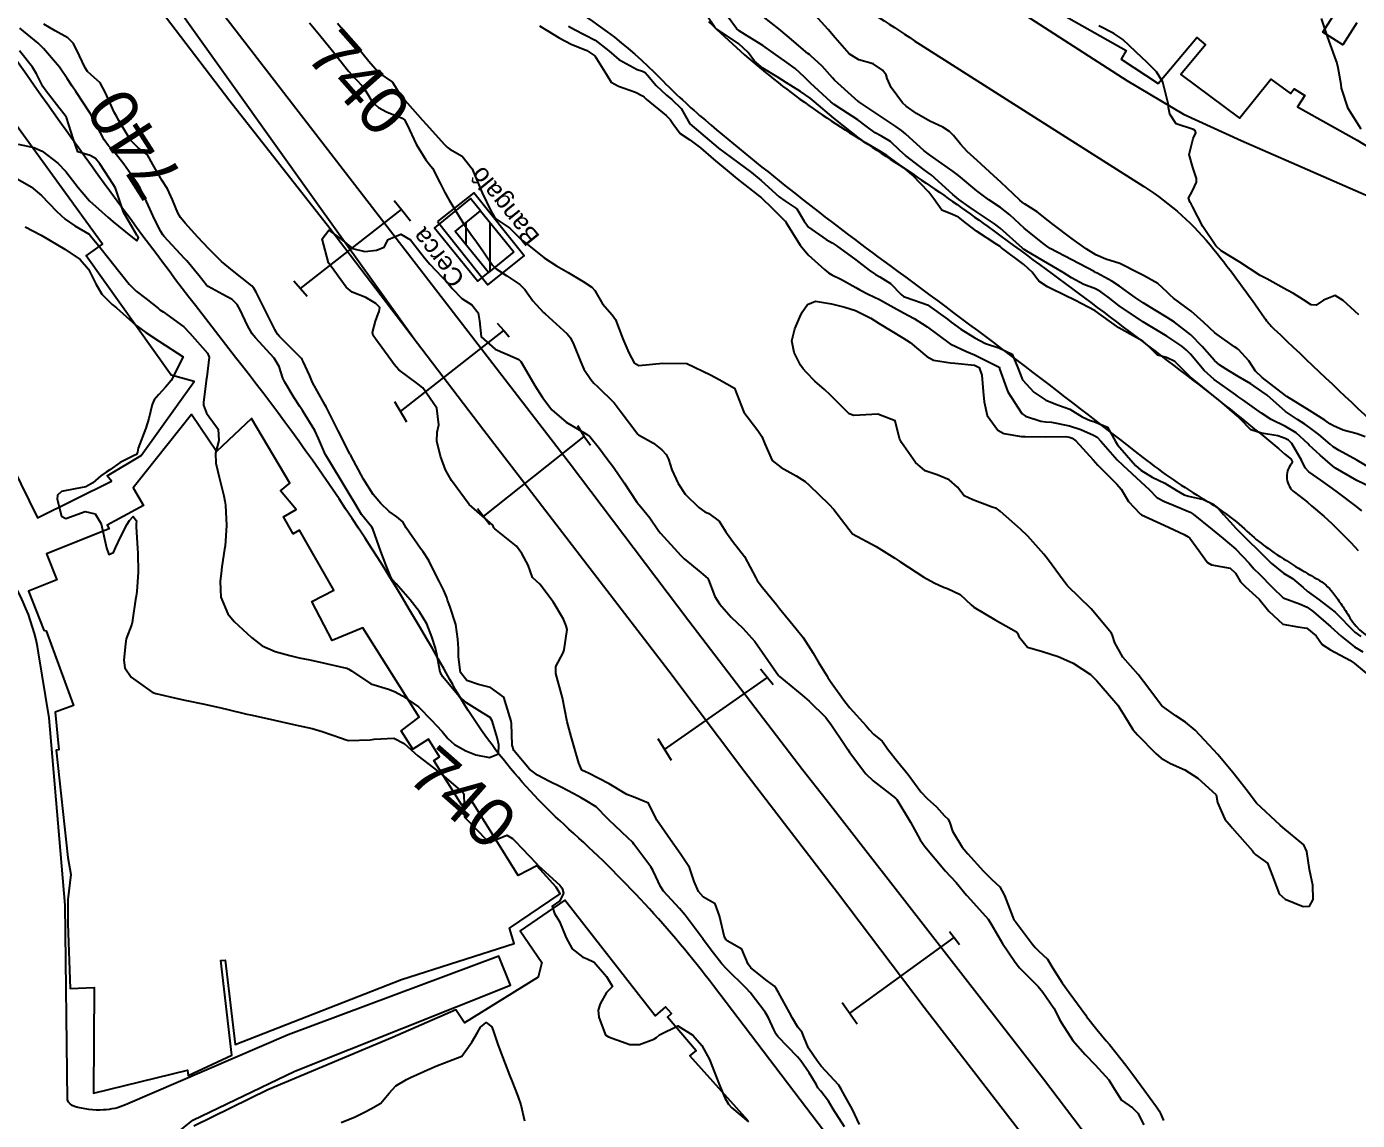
# Model space of a CAD drawing. Header units: metres. Extents: x 318500 to 325275, y 7408834 to 7428799.
# Drawn here: x 321062.1 to 321173.1, y 7409480.5 to 7409571.8 of the extents above; entities that cross this region are included whole.
import ezdxf
from ezdxf.enums import TextEntityAlignment as Align

# ---------------------------------------------------------------- set-up
doc = ezdxf.new("R2010")
doc.units = ezdxf.units.M
doc.header["$MEASUREMENT"] = 0
doc.linetypes.add('CONTINUO', pattern=[0])
for name, color, linetype in [('CERCA', 45, 'Continuous'), ('Cotas', 45, 'Continuous'), ('Curvas de Nivel 1m', 11, 'Continuous'), ('Curvas de Nivel 5m', 15, 'Continuous'), ('EDIFICAÇÃO', 30, 'Continuous'), ('Edificações', 30, 'Continuous'), ('H_EDIFICAÇÃO', 30, 'Continuous'), ('Hidrografia', 140, 'Continuous'), ('Linha Férrea', 20, 'Continuous'), ('Portico', 45, 'Continuous'), ('TEXTO', 45, 'Continuous'), ('Vias Primárias', 230, 'Continuous')]:
    doc.layers.add(name, color=color, linetype=linetype)
doc.styles.add('ARIAL', font='arial.ttf')
doc.linetypes.add('FENCELINE2', pattern='A,0.25,-0.1,[132,ltypeshp.shx,S=0.1,R=0,X=-0.1,Y=0],-0.1,1', length=1.45)
doc.linetypes.add('TRACKS', pattern='A,0.15,[130,ltypeshp.shx,S=0.25,R=0,X=0,Y=0],0.15', length=0.3)

msp = doc.modelspace()

# ---------------------------------------------------------------- linework, layer by layer
at = {"layer": 'CERCA', "linetype": 'FENCELINE2', "ltscale": 2, "flags": 128}
msp.add_lwpolyline([(321099.94, 7409556.4), (321099.11, 7409557.43), (321096.1, 7409554.98), (321099.73, 7409550.52), (321100.62, 7409551.24)], dxfattribs=at)
at = {"layer": 'Curvas de Nivel 1m', "flags": 128}
for points, elevation in [([(321173.47, 7409531.37), (321173.01, 7409531.73), (321171.43, 7409532.93), (321171.02, 7409533.23), (321170.06, 7409533.92), (321169.05, 7409534.64), (321168.75, 7409534.96), (321168.44, 7409535.59), (321167.62, 7409536.98), (321167.35, 7409537.26), (321167.08, 7409537.41), (321166.45, 7409537.64), (321165.09, 7409537.85), (321164.21, 7409538.14), (321163.33, 7409539.04), (321163.1, 7409539.27), (321161.81, 7409540.37), (321161.13, 7409540.93), (321160.95, 7409541.07), (321159.15, 7409542.54), (321158.59, 7409543.1), (321157.87, 7409543.82), (321157.17, 7409544.17), (321156.41, 7409544.36), (321155.65, 7409545.14), (321155.19, 7409545.53), (321154.38, 7409545.97), (321153.2, 7409546.63), (321152.43, 7409547.18), (321151.22, 7409548.05), (321149.53, 7409548.94), (321149.24, 7409549.07), (321148.93, 7409549.23), (321147.25, 7409550.06), (321146.52, 7409550.53), (321145.96, 7409551.27), (321145.27, 7409551.92), (321143.42, 7409553.31), (321143.29, 7409553.41), (321143.01, 7409553.59), (321141.31, 7409554.69), (321140.49, 7409555.34), (321139.83, 7409555.86), (321139.33, 7409556.09), (321138.42, 7409556.46), (321137.76, 7409557.38), (321137.35, 7409557.95), (321135.95, 7409559.4), (321135.38, 7409559.9), (321133.83, 7409561), (321133.4, 7409561.28), (321133.12, 7409561.44), (321132.03, 7409562.09), (321131.41, 7409562.53), (321130.24, 7409563.48), (321129.43, 7409564.13), (321127.78, 7409565.51), (321127.45, 7409565.79), (321126.65, 7409566.34), (321125.47, 7409567.06), (321124.69, 7409567.56), (321123.49, 7409568.3), (321122.79, 7409568.88), (321122.27, 7409569.59), (321121.51, 7409570.31), (321119.55, 7409571.63), (321119.53, 7409571.66), (321118.18, 7409573.64)], 737), ([(321088.01, 7409572.05), (321089.5, 7409570.25), (321089.68, 7409570.03), (321090.64, 7409568.86), (321091.37, 7409568), (321091.42, 7409567.95), (321091.47, 7409567.91), (321092.61, 7409567.13), (321093.31, 7409565.97), (321093.38, 7409565.9), (321093.45, 7409565.84), (321095.12, 7409563.95), (321095.41, 7409563.61), (321096.94, 7409561.93), (321097.17, 7409561.7), (321097.39, 7409561.54), (321098.41, 7409560.94), (321099.24, 7409559.89), (321099.37, 7409559.61), (321100.09, 7409557.88), (321100.8, 7409556.39), (321101.11, 7409555.87), (321101.31, 7409555.66), (321102.39, 7409554.94), (321103.29, 7409554.07), (321103.4, 7409553.95), (321103.55, 7409553.84), (321105.27, 7409552.48), (321106.3, 7409551.8), (321107.25, 7409551.24), (321108.52, 7409550.49), (321109.23, 7409550.04), (321109.49, 7409549.76), (321110.12, 7409548.65), (321110.94, 7409547.73), (321111.2, 7409547.33), (321111.82, 7409545.72), (321112.32, 7409544.56), (321112.77, 7409543.71), (321113.15, 7409543.5), (321115.15, 7409543.68), (321117.15, 7409543.65), (321119.14, 7409542.72), (321119.85, 7409542.33), (321121.13, 7409541.6), (321121.91, 7409539.59), (321123.08, 7409538.06), (321123.42, 7409537.57), (321123.67, 7409536.95), (321124.29, 7409535.56), (321125.04, 7409534.98), (321126.27, 7409534.29), (321127.02, 7409533.82), (321127.36, 7409533.51), (321129, 7409531.92), (321129.43, 7409531.49), (321130.97, 7409529.47), (321132.95, 7409528.41), (321134.52, 7409527.42), (321134.94, 7409527.15), (321135.66, 7409526.67), (321136.92, 7409525.85), (321137.79, 7409525.38), (321138.56, 7409525.02), (321138.91, 7409524.89), (321139.96, 7409524.41), (321140.89, 7409523.53), (321141.1, 7409523.33), (321142.87, 7409522.28), (321144.65, 7409521.28), (321144.75, 7409521.17), (321144.86, 7409520.9), (321145.59, 7409520.01), (321146.84, 7409519.64), (321148.14, 7409519.24), (321148.84, 7409518.92), (321149.4, 7409518.66), (321150.82, 7409517.74), (321151.36, 7409517.19), (321152.79, 7409515.55), (321153.1, 7409515.17), (321153.66, 7409514.27), (321154.36, 7409513.15), (321154.75, 7409512.7), (321156.27, 7409511.13), (321156.72, 7409510.74), (321157.51, 7409510.31), (321158.71, 7409509.78), (321159.78, 7409509.08), (321160.69, 7409508.28), (321161.31, 7409507.68), (321161.43, 7409507.06), (321162.04, 7409505.67), (321162.56, 7409505.04), (321162.65, 7409504.94), (321164.36, 7409503.01), (321164.47, 7409502.86), (321164.62, 7409502.69), (321165.6, 7409501.99), (321165.99, 7409500.99), (321166.58, 7409499.44), (321167.06, 7409498.98), (321168.56, 7409498.37), (321169.1, 7409498.42), (321169.42, 7409498.95), (321169.37, 7409500.17), (321169.22, 7409500.95), (321169.11, 7409501.46), (321168.88, 7409502.96), (321168.63, 7409503.52), (321166.87, 7409504.98), (321166.65, 7409505.16), (321164.68, 7409507.01), (321163.82, 7409508.15), (321163.13, 7409509.03), (321162.71, 7409509.56), (321161.46, 7409511.06), (321160.74, 7409511.84), (321159.57, 7409513.08), (321158.77, 7409513.76), (321157.94, 7409514.27), (321156.78, 7409515.12), (321155.26, 7409517.14), (321154.82, 7409517.73), (321153.54, 7409519.16), (321152.85, 7409520.36), (321152.67, 7409520.99), (321152.58, 7409521.17), (321150.89, 7409523.2), (321148.92, 7409525.12), (321148.82, 7409525.23), (321148.56, 7409525.6), (321147.34, 7409527.25), (321146.95, 7409527.75), (321145.6, 7409529.27), (321144.98, 7409529.84), (321143.32, 7409531.31), (321143.16, 7409531.46), (321143, 7409531.56), (321142.63, 7409531.69), (321141.01, 7409532.28), (321140.3, 7409532.63), (321139.73, 7409533.35), (321139.03, 7409533.96), (321138.04, 7409534.37), (321137.04, 7409534.72), (321136.23, 7409535.4), (321135.08, 7409537.08), (321134.91, 7409537.41), (321134.55, 7409538.87), (321133.1, 7409539.44), (321131.1, 7409539.32), (321130.71, 7409539.47), (321129.12, 7409541.05), (321128.63, 7409541.5), (321127.83, 7409542.2), (321127.14, 7409542.92), (321126.85, 7409543.23), (321126.63, 7409543.53), (321126.11, 7409544.59), (321125.91, 7409545.54), (321126.18, 7409546.55), (321126.59, 7409547.53), (321126.79, 7409547.95), (321127.23, 7409548.58), (321127.88, 7409548.86), (321129.23, 7409548.64), (321130.34, 7409548.36), (321131.22, 7409548.08), (321132.51, 7409547.45), (321133.2, 7409547), (321134.25, 7409546.37), (321135.19, 7409545.8), (321135.79, 7409545.4), (321137.17, 7409544.25), (321137.74, 7409543.95), (321139.16, 7409543.73), (321139.51, 7409543.7), (321141.16, 7409543.53), (321141.55, 7409543.33), (321141.77, 7409542.7), (321141.87, 7409541.32), (321141.97, 7409540.47), (321142.21, 7409539.32), (321143.09, 7409538.09), (321143.6, 7409537.82), (321145.08, 7409537.58), (321145.37, 7409537.56), (321147.08, 7409537.55), (321148.75, 7409537.56), (321149.08, 7409537.52), (321149.3, 7409537.44), (321149.62, 7409537.22), (321151.06, 7409535.62), (321151.44, 7409535.19), (321153.03, 7409533.6), (321153.38, 7409533.17), (321154.01, 7409532.16), (321154.94, 7409531.15), (321155, 7409531.1), (321155.1, 7409531.05), (321156.99, 7409530.18), (321158.66, 7409529.4), (321158.97, 7409529.21), (321159.11, 7409529.09), (321159.66, 7409528.38), (321160.59, 7409527.07), (321160.94, 7409526.86), (321162.49, 7409526.6), (321162.93, 7409526.18), (321163.35, 7409525.46), (321163.75, 7409525.03), (321164.91, 7409524.02), (321165.71, 7409523), (321166.87, 7409521.93), (321168.13, 7409521.71), (321168.87, 7409521.58), (321169.65, 7409520.95), (321170.15, 7409520.23), (321170.85, 7409519.78), (321172.48, 7409518.91), (321172.84, 7409518.66), (321174, 7409517.71)], 739), ([(321174.86, 7409533.04), (321173.04, 7409533.91), (321171.27, 7409534.93), (321171.05, 7409535.09), (321169.99, 7409536.02), (321169.08, 7409536.86), (321168.98, 7409536.96), (321167.99, 7409537.87), (321167.09, 7409538.4), (321165.91, 7409539), (321165.11, 7409539.51), (321163.54, 7409540.62), (321163.13, 7409540.91), (321162.95, 7409541.04), (321161.15, 7409542.33), (321160.32, 7409543.08), (321159.17, 7409544.43), (321158.85, 7409544.77), (321158.44, 7409545.1), (321157.19, 7409545.94), (321155.25, 7409547.11), (321155.21, 7409547.13), (321155.18, 7409547.15), (321153.23, 7409548.46), (321152.31, 7409549.18), (321151.7, 7409549.65), (321151.25, 7409549.88), (321150.29, 7409550.26), (321149.26, 7409550.8), (321148.55, 7409551.24), (321147.27, 7409552), (321145.53, 7409553.03), (321145.29, 7409553.18), (321145.17, 7409553.28), (321143.31, 7409554.94), (321142.83, 7409555.31), (321141.33, 7409556.31), (321140.72, 7409556.73), (321139.85, 7409557.35), (321139.35, 7409557.75), (321137.53, 7409559.39), (321137.37, 7409559.51), (321136.96, 7409559.81), (321135.39, 7409561.01), (321134.93, 7409561.42), (321134.14, 7409562.16), (321133.41, 7409562.61), (321132.88, 7409562.91), (321132.13, 7409563.46), (321131.43, 7409563.97), (321130.1, 7409564.83), (321129.45, 7409565.27), (321129.18, 7409565.49), (321127.47, 7409567.05), (321126.97, 7409567.53), (321126.2, 7409568.25), (321125.49, 7409568.77), (321124.35, 7409569.56), (321123.51, 7409570.18), (321122.05, 7409571.06), (321121.53, 7409571.41), (321121.31, 7409571.6), (321120.62, 7409572.54)], 738), ([(321174.27, 7409534.89), (321173.06, 7409535.6), (321171.59, 7409536.41), (321171.08, 7409536.72), (321170.82, 7409536.93), (321169.88, 7409537.74), (321169.09, 7409538.33), (321168.72, 7409538.59), (321168.09, 7409538.98), (321167.11, 7409539.65), (321165.56, 7409541.01), (321165.13, 7409541.34), (321164.2, 7409541.97), (321163.15, 7409542.58), (321162.36, 7409543.05), (321161.63, 7409543.53), (321161.17, 7409543.92), (321160.14, 7409545.08), (321159.19, 7409546.06), (321157.83, 7409547.11), (321157.22, 7409547.51), (321156.3, 7409548.06), (321155.23, 7409548.71), (321154.56, 7409549.16), (321153.25, 7409550.1), (321152.6, 7409550.53), (321151.38, 7409551.2), (321151.26, 7409551.26), (321151.14, 7409551.32), (321149.28, 7409552.31), (321147.47, 7409553.25), (321147.29, 7409553.36), (321146.87, 7409553.69), (321145.31, 7409554.94), (321144.94, 7409555.29), (321144.1, 7409556.07), (321143.33, 7409556.66), (321142.34, 7409557.32), (321141.35, 7409558.07), (321139.81, 7409559.35), (321139.37, 7409559.68), (321138.42, 7409560.33), (321137.39, 7409561.06), (321136.96, 7409561.39), (321135.41, 7409562.82), (321135.08, 7409563.08), (321134.59, 7409563.42), (321133.43, 7409564.21), (321131.51, 7409565.47), (321131.45, 7409565.5), (321131.16, 7409565.77), (321129.48, 7409567.3), (321129.3, 7409567.49), (321128.44, 7409568.46), (321127.5, 7409569.33), (321127.39, 7409569.42), (321127.25, 7409569.52), (321125.52, 7409570.98), (321124.83, 7409571.56), (321123.55, 7409572.58)], 739), ([(321173.42, 7409563.21), (321172.34, 7409564.92), (321171.78, 7409566.62), (321171.73, 7409566.93), (321171.49, 7409568.31), (321171.37, 7409568.8), (321171.32, 7409568.93), (321171.21, 7409569.23), (321170.6, 7409570.94), (321170.09, 7409572.42)], 742), ([(321061.35, 7409559.02), (321062.46, 7409558.38), (321063.33, 7409557.66), (321064.57, 7409556.36), (321065.3, 7409555.7), (321066.11, 7409555.15), (321067.29, 7409554.44), (321067.36, 7409554.39), (321067.42, 7409554.32), (321068.08, 7409553.51), (321069.06, 7409552.29), (321069.26, 7409552.04), (321070.63, 7409550.28), (321071.22, 7409549.7), (321072.04, 7409549.08), (321073.08, 7409548.24), (321073.21, 7409548.15), (321073.48, 7409547.96), (321075.19, 7409546.71), (321075.71, 7409546.2), (321077.16, 7409544.53), (321077.3, 7409544.19), (321077.13, 7409542.55), (321077.07, 7409542.25), (321077.06, 7409542.19), (321076.85, 7409540.45), (321076.83, 7409540.19), (321077.09, 7409539.53), (321078.05, 7409538.18), (321078.13, 7409537.24), (321077.85, 7409536.18), (321077.87, 7409535.34), (321078.15, 7409534.17), (321078.53, 7409532.63), (321078.62, 7409532.17), (321078.67, 7409531.85), (321078.77, 7409530.16), (321078.64, 7409528.47), (321078.59, 7409528.17), (321078.38, 7409526.71), (321078.3, 7409526.17), (321078.22, 7409525.49), (321078.28, 7409524.17), (321078.87, 7409522.78), (321079.4, 7409522.15), (321080.84, 7409520.8), (321081.73, 7409520.12), (321082.83, 7409519.64), (321084.04, 7409519.31), (321084.82, 7409519.13), (321085.7, 7409518.95), (321086.82, 7409518.69), (321088.53, 7409518.31), (321088.81, 7409518.25), (321088.96, 7409518.18), (321089.18, 7409518.02), (321090.79, 7409516.94), (321092.27, 7409516.49), (321092.78, 7409516.3), (321093.45, 7409515.96), (321094.77, 7409515.04), (321095.85, 7409513.93), (321096.28, 7409513.46), (321096.74, 7409512.96), (321097.22, 7409512.4), (321097.78, 7409511.9), (321098.72, 7409511.36), (321099.55, 7409511.04), (321100.71, 7409510.8), (321101.46, 7409511.11), (321101.47, 7409511.86), (321101.34, 7409512.47), (321100.93, 7409513.87), (321100.75, 7409514.14), (321100.1, 7409514.53), (321098.77, 7409515.36), (321098.16, 7409515.9), (321096.8, 7409517.52), (321096.57, 7409517.92), (321096.3, 7409519.41), (321096.2, 7409519.93), (321095.9, 7409520.88), (321095.47, 7409521.94), (321094.87, 7409522.94), (321094.08, 7409523.96), (321092.9, 7409525.29), (321092.59, 7409525.66), (321092.42, 7409525.98), (321092.07, 7409526.83), (321091.62, 7409527.99), (321090.97, 7409529.86), (321090.88, 7409530), (321090.03, 7409531.06), (321089.45, 7409532.02), (321089, 7409532.8), (321088.23, 7409534.04), (321087.05, 7409536.02), (321087.03, 7409536.05), (321086.42, 7409537.41), (321086.13, 7409538.06), (321085.1, 7409539.75), (321084.87, 7409540.08), (321084.4, 7409540.8), (321083.63, 7409542.1), (321083.47, 7409542.44), (321083.14, 7409543.4), (321082.73, 7409544.11), (321081.17, 7409545.8), (321080.89, 7409546.13), (321080.5, 7409546.83), (321079.9, 7409548.15), (321079.64, 7409548.58), (321079.22, 7409549), (321078.46, 7409549.41), (321077.23, 7409550.07), (321077.1, 7409550.19), (321076.47, 7409550.96), (321075.46, 7409552.21), (321075.26, 7409552.43), (321073.57, 7409554.24), (321073.45, 7409554.39), (321073.29, 7409554.67), (321072.76, 7409555.71), (321072.49, 7409556.25), (321071.81, 7409557.78), (321071.56, 7409558.27), (321071.35, 7409558.62), (321070.2, 7409560.28), (321069.38, 7409561.3), (321068.91, 7409561.82), (321068.56, 7409562.3), (321067.62, 7409564.12), (321067.51, 7409564.32), (321067.42, 7409564.48), (321066.18, 7409566.34), (321065.89, 7409566.78), (321065.46, 7409567.43), (321064.82, 7409568.36), (321063.49, 7409569.94), (321063.04, 7409570.38), (321061.52, 7409571.63)], 739), ([(321104.88, 7409571.82), (321105.52, 7409571.42), (321106.5, 7409570.82), (321107.51, 7409570.3), (321108.82, 7409569.77), (321109.49, 7409569.33), (321110.47, 7409567.75), (321110.86, 7409567.13), (321111.46, 7409566.78), (321112.89, 7409566.28), (321113.45, 7409565.98), (321113.6, 7409565.86), (321113.76, 7409565.71), (321115.43, 7409564.35), (321115.77, 7409564.02), (321115.98, 7409563.67), (321116.59, 7409562.84), (321117.41, 7409562.3), (321118.3, 7409561.64), (321119.39, 7409560.69), (321120.68, 7409559.61), (321121.36, 7409559.05), (321123.29, 7409557.57), (321123.32, 7409557.55), (321123.34, 7409557.53), (321124.33, 7409556.56), (321125.32, 7409555.58), (321125.34, 7409555.57), (321125.35, 7409555.55), (321125.41, 7409555.46), (321126.62, 7409553.53), (321127.28, 7409552.72), (321128.65, 7409551.5), (321128.99, 7409551.22), (321129.26, 7409551.06), (321130.07, 7409550.67), (321131.25, 7409550.01), (321131.59, 7409549.81), (321132.28, 7409549.45), (321133.23, 7409549), (321134.17, 7409548.48), (321135.22, 7409547.88), (321136.11, 7409547.4), (321137.2, 7409546.73), (321139.03, 7409545.36), (321139.12, 7409545.3), (321139.18, 7409545.26), (321140.49, 7409544.66), (321141.17, 7409544.39), (321143.04, 7409543.43), (321143.16, 7409543.38), (321143.2, 7409543.35), (321143.23, 7409543.31), (321143.25, 7409543.22), (321143.94, 7409541.3), (321145.1, 7409539.49), (321145.4, 7409539.28), (321146.69, 7409538.85), (321147.1, 7409538.81), (321147.57, 7409538.77), (321149.09, 7409538.47), (321150.02, 7409538.15), (321151.08, 7409537.69), (321151.4, 7409537.51), (321151.69, 7409537.19), (321153.06, 7409535.64), (321153.52, 7409535.17), (321155.03, 7409533.79), (321155.72, 7409533.14), (321156.38, 7409532.49), (321157.01, 7409532.16), (321157.75, 7409531.85), (321159, 7409531.33), (321159.16, 7409531.25), (321159.4, 7409531.09), (321160.98, 7409529.81), (321161.9, 7409529.06), (321162.96, 7409528.17), (321164.07, 7409527.02), (321164.46, 7409526.54), (321164.93, 7409526.08), (321165.99, 7409525), (321166.91, 7409524.12), (321168.26, 7409523.61), (321168.9, 7409523.33), (321169.43, 7409522.95), (321170.87, 7409521.71), (321171.74, 7409520.92), (321172.85, 7409520.04), (321173.56, 7409519.61)], 738), ([(321107.28, 7409571.79), (321107.53, 7409571.64), (321107.79, 7409571.52), (321109.51, 7409570.63), (321110.65, 7409569.74), (321111.49, 7409569.02), (321113.01, 7409568.18), (321113.47, 7409568.03), (321113.69, 7409567.93), (321113.87, 7409567.7), (321114.6, 7409566.83), (321115.46, 7409566.03), (321115.91, 7409565.67), (321116.7, 7409564.92), (321117.42, 7409563.65), (321119.4, 7409561.95), (321119.58, 7409561.81), (321119.81, 7409561.62), (321121.38, 7409560.46), (321122.56, 7409559.58), (321123.36, 7409558.93), (321124.87, 7409557.55), (321125.34, 7409557.22), (321126.34, 7409556.55), (321126.96, 7409555.53), (321127.31, 7409555.02), (321128.79, 7409554.01), (321129.29, 7409553.72), (321129.63, 7409553.49), (321131.27, 7409552.3), (321132.38, 7409551.45), (321132.9, 7409551.09), (321133.25, 7409550.9), (321134.16, 7409550.34), (321135.04, 7409549.41), (321135.24, 7409549.25), (321135.49, 7409549.16), (321137.23, 7409548.56), (321138.89, 7409547.36), (321139.21, 7409547.11), (321140.02, 7409546.53), (321141.19, 7409545.79), (321142.06, 7409545.32), (321143.18, 7409544.98), (321144.31, 7409544.43), (321144.78, 7409543.29), (321145.15, 7409542.31), (321146.1, 7409541.27), (321147.12, 7409540.6), (321148.17, 7409540.19), (321149.11, 7409539.84), (321150.15, 7409539.21), (321150.8, 7409538.91), (321151.1, 7409538.82), (321152.25, 7409538.34), (321152.91, 7409537.17), (321153.08, 7409536.89), (321154.6, 7409535.15), (321155.04, 7409534.76), (321155.99, 7409534.18), (321157.03, 7409533.68), (321157.99, 7409533.11), (321158.64, 7409532.72), (321159.02, 7409532.61), (321160.26, 7409532.33), (321161.01, 7409531.96), (321161.51, 7409531.56), (321161.93, 7409531.06), (321162.98, 7409529.89), (321163.86, 7409529.03), (321164.95, 7409527.96), (321165.9, 7409527), (321166.93, 7409526.19), (321167.69, 7409525.74), (321168.56, 7409524.97), (321168.92, 7409524.67), (321169.9, 7409523.95), (321170.89, 7409523.21), (321171.23, 7409522.93), (321172.87, 7409521.25), (321173.39, 7409520.9)], 737), ([(321173.22, 7409547.71), (321171.91, 7409548.92), (321171.24, 7409549.33), (321170.28, 7409548.94), (321169.66, 7409548.52), (321169.23, 7409548.54), (321168.6, 7409548.97), (321167.78, 7409549.51), (321167.25, 7409549.78), (321165.55, 7409550.72), (321165.26, 7409550.87), (321165.16, 7409550.91), (321164.99, 7409551.01), (321163.28, 7409552.1), (321161.74, 7409553.06), (321161.3, 7409553.47), (321160.21, 7409555.08), (321159.34, 7409556.76), (321159.22, 7409556.97), (321159.14, 7409557.09), (321159, 7409557.44), (321159.35, 7409558.07), (321159.67, 7409558.78), (321159.67, 7409559.09), (321159.38, 7409560.01), (321159.07, 7409561.1), (321159.41, 7409562.43), (321159.61, 7409562.9), (321159.56, 7409563.09), (321159.42, 7409563.18), (321157.98, 7409563.66), (321157.44, 7409564.46), (321157.35, 7409565.02), (321157.35, 7409565.12), (321157.35, 7409565.22), (321156.87, 7409567.13), (321156.34, 7409567.99), (321155.5, 7409568.81), (321155.13, 7409569.15), (321153.52, 7409570.69), (321152.78, 7409571.18), (321151.54, 7409571.82)], 741), ([(321061.39, 7409561.95), (321062.68, 7409561.68), (321063.38, 7409561.37), (321064.7, 7409560.36), (321065.36, 7409559.67), (321066.39, 7409558.33), (321067.32, 7409557.23), (321068.36, 7409556.3), (321068.87, 7409555.86), (321069.3, 7409555.48), (321070.77, 7409554.28), (321071.28, 7409553.88), (321071.42, 7409554.14), (321071.36, 7409554.27), (321071.33, 7409554.31), (321071.29, 7409554.37), (321070.17, 7409556.28), (321069.58, 7409558.04), (321069.49, 7409558.29), (321069.34, 7409558.57), (321068.19, 7409560.31), (321067.82, 7409560.76), (321067.38, 7409561.02), (321066.36, 7409561.32), (321066, 7409562.34), (321065.42, 7409564.17), (321065.31, 7409564.35), (321064.76, 7409565.02), (321063.71, 7409566.37), (321063.45, 7409566.75), (321062.91, 7409567.82), (321062.58, 7409568.38), (321061.49, 7409569.74)], 738), ([(321131.56, 7409480.2), (321130.99, 7409481.45), (321130.34, 7409482.58), (321130.04, 7409483.16), (321129.83, 7409483.47), (321128.37, 7409485.06), (321128.03, 7409485.5), (321127.32, 7409486.58), (321126.93, 7409487.51), (321126.77, 7409487.87), (321126.42, 7409488.33), (321125.98, 7409489.07), (321125.73, 7409489.53), (321124.8, 7409491.2), (321124.62, 7409491.55), (321124.46, 7409491.73), (321123.86, 7409492.17), (321122.49, 7409493.26), (321122.28, 7409493.57), (321121.74, 7409494.82), (321120.51, 7409495.53), (321120.47, 7409495.56), (321120.44, 7409495.6), (321120.31, 7409495.81), (321119.89, 7409497.61), (321119.53, 7409498.59), (321118.56, 7409499.17), (321118.12, 7409499.63), (321117.76, 7409500.46), (321117.37, 7409501.64), (321116.61, 7409502.8), (321115.99, 7409503.66), (321114.65, 7409505.58), (321114.6, 7409505.68), (321113.97, 7409506.99), (321112.67, 7409507.53), (321112.16, 7409507.72), (321110.68, 7409508.62), (321108.96, 7409509.49), (321108.7, 7409509.61), (321108.41, 7409509.76), (321108.16, 7409510.32), (321107.74, 7409511.77), (321107.5, 7409512.55), (321107.18, 7409513.78), (321106.78, 7409515.79), (321106.24, 7409517.8), (321106.22, 7409518.39), (321106.83, 7409519.54), (321106.94, 7409519.79), (321107.17, 7409521.47), (321107.1, 7409521.79), (321106.87, 7409522.35), (321106.02, 7409523.8), (321104.9, 7409525.26), (321104.61, 7409525.52), (321104.29, 7409525.82), (321103.91, 7409526.84), (321103.39, 7409527.83), (321102.95, 7409528.42), (321101.15, 7409529.87), (321101.07, 7409529.97), (321100.97, 7409530.18), (321098.99, 7409531.89), (321097.52, 7409533.91), (321097.03, 7409534.8), (321096.6, 7409535.93), (321096.31, 7409537.18), (321096.33, 7409537.93), (321096.46, 7409538.54), (321096.31, 7409539.93), (321095.13, 7409541.62), (321094.74, 7409541.95), (321093.14, 7409543.14), (321092.75, 7409543.58), (321092.48, 7409543.98), (321091.18, 7409545.72), (321091, 7409546), (321090.94, 7409546.25), (321091.2, 7409547.2), (321091.41, 7409547.79), (321091.49, 7409548), (321091.55, 7409548.33), (321091.22, 7409548.67), (321090.38, 7409549.17), (321089.23, 7409549.62), (321088.74, 7409550.03), (321087.26, 7409552.05), (321086.73, 7409554.06), (321087.3, 7409554.77), (321088.33, 7409554.04), (321089.28, 7409553.24), (321090.3, 7409552.99), (321091.28, 7409553.11), (321091.91, 7409553.36), (321092.25, 7409553.99), (321093.29, 7409554.44), (321094.11, 7409553.96), (321095.27, 7409552.47), (321095.72, 7409551.94), (321097.24, 7409550.33), (321097.57, 7409549.91), (321098.39, 7409549.07), (321099.22, 7409548.54), (321099.76, 7409547.88), (321099.87, 7409547.21), (321099.99, 7409545.88), (321101.16, 7409544.86), (321102.85, 7409544.14), (321103.15, 7409544), (321103.32, 7409543.84), (321103.99, 7409542.68), (321104.49, 7409541.82), (321105.12, 7409540.82), (321105.9, 7409539.8), (321107.08, 7409538.77), (321108.8, 7409537.76), (321108.98, 7409537.67), (321109.07, 7409537.58), (321109.87, 7409536.56), (321110.48, 7409535.74), (321111.04, 7409535.01), (321111.94, 7409533.72), (321113, 7409532.1), (321113.31, 7409531.71), (321114.07, 7409530.78), (321114.83, 7409529.68), (321114.97, 7409529.5), (321116.66, 7409527.65), (321116.94, 7409527.38), (321118.34, 7409526.22), (321118.91, 7409525.74), (321118.97, 7409525.63), (321119.5, 7409524.22), (321119.88, 7409523.62), (321120.87, 7409522.51), (321121.84, 7409521.59), (321122.84, 7409520.48), (321123.48, 7409519.56), (321124.81, 7409517.63), (321124.85, 7409517.59), (321124.88, 7409517.55), (321126.79, 7409516), (321127.37, 7409515.51), (321128.76, 7409514.13), (321129.23, 7409513.49), (321130.32, 7409511.89), (321130.59, 7409511.47), (321130.73, 7409511.26), (321132.1, 7409509.45), (321132.69, 7409508.86), (321134.57, 7409507.41), (321134.62, 7409507.36), (321134.67, 7409507.31), (321135.82, 7409505.4), (321136.63, 7409503.95), (321137, 7409503.38), (321138.59, 7409501.5), (321138.72, 7409501.36), (321139.62, 7409500.39), (321140.5, 7409499.33), (321140.57, 7409499.24), (321142.31, 7409497.31), (321142.53, 7409496.95), (321143.48, 7409495.29), (321144.5, 7409493.82), (321144.72, 7409493.51), (321144.92, 7409493.27), (321146.47, 7409491.71), (321146.85, 7409491.24), (321147.77, 7409489.9), (321148.14, 7409489.22), (321148.23, 7409489.02), (321148.42, 7409488.67), (321149.37, 7409487.21), (321150.39, 7409486.04), (321151.22, 7409485.19), (321152.36, 7409483.92), (321152.84, 7409483.16), (321153.42, 7409482.23), (321154.33, 7409481.58), (321154.78, 7409481.14), (321155.28, 7409480.17)], 741), ([(321088.31, 7409480.38), (321089.48, 7409480.85), (321090.32, 7409481.27), (321090.81, 7409481.5), (321091.63, 7409481.98), (321092.34, 7409482.8), (321092.89, 7409483.42), (321093.76, 7409483.96), (321094.16, 7409484.14), (321094.35, 7409484.22), (321095.53, 7409484.76), (321096.37, 7409485.12), (321096.94, 7409485.34), (321098.38, 7409485.89), (321099.22, 7409487.06), (321099.7, 7409487.88), (321099.96, 7409488.33), (321100.42, 7409488.72), (321100.9, 7409488.35), (321101.07, 7409487.86), (321101.38, 7409486.87), (321101.77, 7409485.85), (321102.36, 7409484.32), (321102.55, 7409483.84), (321103.06, 7409482.55), (321103.3, 7409481.83), (321103.63, 7409480.5)], 741)]:
    msp.add_lwpolyline(points, dxfattribs=dict(at, elevation=elevation))
at = {"layer": 'Curvas de Nivel 5m', "elevation": 740, "flags": 128}
for points in [[(321173.74, 7409537.55), (321173.09, 7409537.8), (321171.92, 7409538.09), (321171.1, 7409538.46), (321170.8, 7409538.64), (321170.37, 7409538.94), (321169.11, 7409539.74), (321167.2, 7409540.92), (321167.13, 7409540.96), (321167.1, 7409540.99), (321165.15, 7409542.49), (321164.61, 7409543.02), (321164.03, 7409543.89), (321163.18, 7409544.84), (321163.06, 7409544.92), (321162.84, 7409545.05), (321161.2, 7409546.23), (321160.3, 7409547.08), (321159.22, 7409548.03), (321157.76, 7409549.11), (321157.48, 7409549.35), (321157.24, 7409549.62), (321156.45, 7409550.33), (321155.26, 7409551), (321154.97, 7409551.15), (321153.27, 7409552), (321152.1, 7409552.36), (321151.28, 7409552.71), (321150.46, 7409553.21), (321149.3, 7409554.06), (321147.72, 7409555.25), (321147.32, 7409555.57), (321146.38, 7409556.31), (321145.34, 7409556.97), (321145.16, 7409557.1), (321144.95, 7409557.29), (321143.36, 7409558.77), (321142.78, 7409559.32), (321141.39, 7409560.59), (321140.54, 7409561.34), (321140, 7409561.94), (321139.41, 7409562.68), (321139.07, 7409563.02), (321138.52, 7409563.37), (321137.43, 7409563.88), (321136.32, 7409564.52), (321135.45, 7409565.13), (321135.15, 7409565.41), (321134.21, 7409566.68), (321133.86, 7409567.43), (321133.78, 7409567.73), (321133.49, 7409568.13), (321132.69, 7409568.65), (321131.5, 7409568.99), (321130.7, 7409569.48), (321129.52, 7409570.82), (321128.94, 7409571.5), (321127.55, 7409573.04)], [(321130.31, 7409480.01), (321129.38, 7409481.47), (321128.99, 7409482.14), (321128.34, 7409482.98), (321128.1, 7409483.25), (321127.97, 7409483.5), (321127.36, 7409484.51), (321126.66, 7409485.52), (321126.38, 7409485.85), (321124.76, 7409487.54), (321124.61, 7409487.74), (321124.42, 7409488.12), (321123.97, 7409489.1), (321123.7, 7409489.56), (321122.45, 7409491.2), (321122.11, 7409491.58), (321120.48, 7409493.17), (321120.08, 7409493.61), (321119.37, 7409494.48), (321118.53, 7409495.63), (321118.51, 7409495.66), (321117.03, 7409497.65), (321116.55, 7409498.22), (321115.22, 7409499.67), (321114.96, 7409500.06), (321114.58, 7409500.89), (321114.32, 7409501.42), (321114.16, 7409501.69), (321112.75, 7409503.57), (321112.65, 7409503.71), (321112.62, 7409503.74), (321112.26, 7409504.08), (321110.65, 7409505.6), (321110.53, 7409505.73), (321109.59, 7409506.68), (321108.67, 7409507.26), (321108.34, 7409507.44), (321107.73, 7409507.77), (321106.68, 7409508.33), (321105.65, 7409508.84), (321104.69, 7409509.32), (321104.03, 7409509.82), (321102.72, 7409511.39), (321102.6, 7409511.84), (321102.54, 7409513.64), (321102.51, 7409513.84), (321102.4, 7409514.2), (321101.88, 7409515.85), (321100.79, 7409516.65), (321099.78, 7409516.9), (321098.8, 7409517.22), (321098.29, 7409517.9), (321098.12, 7409519.2), (321098.1, 7409519.9), (321098.06, 7409520.68), (321097.9, 7409521.9), (321097.38, 7409523.42), (321097.2, 7409523.92), (321097.13, 7409524.16), (321096.9, 7409524.73), (321096.49, 7409525.51), (321096.28, 7409525.93), (321095.63, 7409527.23), (321095.17, 7409527.95), (321094.94, 7409528.24), (321093.75, 7409529.96), (321093.46, 7409530.45), (321092.98, 7409530.87), (321092.32, 7409531.32), (321091.62, 7409531.99), (321091, 7409532.74), (321090.19, 7409534.01), (321089.15, 7409535.93), (321089.11, 7409536.03), (321089.09, 7409536.07), (321089.05, 7409536.14), (321088.07, 7409538.04), (321087.1, 7409539.98), (321087.06, 7409540.05), (321086.98, 7409540.18), (321085.94, 7409542.07), (321085.71, 7409542.64), (321085.15, 7409543.83), (321085.07, 7409544), (321085.02, 7409544.08), (321083.18, 7409545.92), (321083.02, 7409546.11), (321082.8, 7409546.5), (321081.99, 7409548.12), (321081.22, 7409549.62), (321081.04, 7409549.94), (321080.86, 7409550.14), (321079.25, 7409551.43), (321078.34, 7409552.17), (321077.28, 7409553.23), (321076.38, 7409554.2), (321075.3, 7409555.35), (321074.92, 7409555.83), (321074.7, 7409556.22), (321074.24, 7409557.31), (321073.85, 7409558.23), (321073.35, 7409558.96), (321072.6, 7409560.25), (321072.17, 7409561.05), (321071.38, 7409561.65), (321070.76, 7409562.28), (321069.77, 7409563.93), (321069.57, 7409564.29), (321069.42, 7409564.56), (321068.64, 7409566.3), (321068.22, 7409567.07), (321067.46, 7409567.73), (321067.17, 7409568.02), (321066.98, 7409568.33), (321066.49, 7409569.33), (321066, 7409570.34), (321065.51, 7409570.83), (321064.46, 7409571.41), (321063.52, 7409571.96)], [(321085.67, 7409572.08), (321086.52, 7409571.06), (321087.36, 7409570.05), (321087.5, 7409569.87), (321088.93, 7409568.04), (321089.46, 7409567.46), (321090.16, 7409566.73), (321090.61, 7409566.01), (321090.9, 7409565.47), (321091.44, 7409565.01), (321092.1, 7409564.66), (321093.42, 7409564.13), (321093.6, 7409563.97), (321093.83, 7409563.55), (321094.57, 7409561.96), (321095.38, 7409560.64), (321095.69, 7409560.26), (321095.93, 7409559.94), (321096.57, 7409558.71), (321096.96, 7409557.93), (321097.33, 7409557.29), (321098.16, 7409555.91), (321098.61, 7409555.2), (321099.29, 7409554.26), (321099.56, 7409553.89), (321100.2, 7409552.96), (321100.95, 7409551.87), (321101.26, 7409551.56), (321102.14, 7409550.96), (321103.24, 7409550.25), (321103.64, 7409549.83), (321104.3, 7409548.9), (321105.21, 7409547.92), (321105.34, 7409547.81), (321107.19, 7409546.13), (321107.45, 7409545.79), (321107.74, 7409545.22), (321108.31, 7409543.77), (321108.56, 7409543.19), (321109.14, 7409542.32), (321109.41, 7409542.03), (321109.71, 7409541.75), (321111.11, 7409540.37), (321111.61, 7409539.72), (321113.07, 7409537.76), (321113.13, 7409537.71), (321114.38, 7409537.01), (321115.06, 7409536.47), (321115.44, 7409536.06), (321115.62, 7409535.67), (321115.91, 7409534.79), (321116.43, 7409533.66), (321117.01, 7409532.77), (321118.16, 7409531.64), (321118.65, 7409531.3), (321118.99, 7409531.14), (321119.87, 7409530.51), (321120.41, 7409529.61), (321120.96, 7409528.85), (321121.97, 7409527.58), (321122.91, 7409525.78), (321123.03, 7409525.57), (321123.48, 7409524.99), (321124.63, 7409523.55), (321124.89, 7409523.24), (321126.28, 7409521.53), (321126.85, 7409520.8), (321127.69, 7409519.51), (321128.11, 7409518.79), (321128.81, 7409517.66), (321128.92, 7409517.49), (321129.15, 7409517.14), (321130.35, 7409515.47), (321130.77, 7409514.96), (321132.12, 7409513.45), (321132.4, 7409513.1), (321132.74, 7409512.76), (321133.46, 7409512.16), (321133.98, 7409511.42), (321134.72, 7409510.48), (321135.62, 7409509.4), (321136.68, 7409507.93), (321137.21, 7409507.38), (321137.98, 7409506.69), (321138.66, 7409505.95), (321138.95, 7409505.65), (321139.09, 7409505.35), (321139.33, 7409504.66), (321140.12, 7409503.34), (321140.61, 7409502.76), (321141.91, 7409501.32), (321142.58, 7409500.65), (321143.28, 7409500.01), (321143.65, 7409499.29), (321144.35, 7409497.48), (321144.45, 7409497.28), (321144.54, 7409497.15), (321145.98, 7409495.26), (321146.21, 7409494.96), (321146.5, 7409494.68), (321147.25, 7409493.99), (321147.7, 7409493.23), (321148.47, 7409492.01), (321149.06, 7409491.21), (321150.43, 7409489.31), (321150.51, 7409489.2), (321151.36, 7409488.12), (321152.15, 7409487.17), (321152.41, 7409486.86), (321153.77, 7409485.15), (321154.37, 7409484.37), (321155.27, 7409483.13), (321156.34, 7409481.67), (321156.57, 7409481.35), (321156.67, 7409481.11), (321156.91, 7409480.53)], [(321061.96, 7409555.05), (321063.29, 7409554.37), (321065.27, 7409553.2), (321066.55, 7409552.33), (321067.25, 7409551.54), (321067.85, 7409550.31), (321068.36, 7409549.44), (321069.21, 7409548.59), (321069.57, 7409548.29), (321071.19, 7409546.87), (321072.02, 7409546.26), (321073.17, 7409545.5), (321075.15, 7409544.21), (321074.13, 7409542.23), (321073.68, 7409541.68), (321073.11, 7409541.07), (321072.73, 7409540.62), (321072.56, 7409540.25), (321072.27, 7409539.07), (321072.02, 7409538.26), (321071.4, 7409536.61), (321071.32, 7409536.27), (321071.25, 7409536.07), (321071.05, 7409535.98), (321069.9, 7409535.41), (321069.03, 7409534.8), (321068.72, 7409534.6), (321068.27, 7409534.3), (321067.61, 7409533.71), (321067.01, 7409533.37), (321066.13, 7409533.2), (321065, 7409533), (321064.67, 7409532.68), (321064.63, 7409532.35), (321064.98, 7409530.92), (321065.36, 7409530.73), (321066.98, 7409531.33), (321067.8, 7409531.13), (321068.31, 7409530.3), (321068.7, 7409528.54), (321068.75, 7409528.29), (321068.93, 7409527.73), (321069.32, 7409527.9), (321069.51, 7409528.28), (321069.96, 7409529.28), (321070.48, 7409530.27), (321070.67, 7409530.58), (321070.98, 7409530.91), (321071.24, 7409530.53), (321071.22, 7409530.27), (321071.21, 7409530.02), (321071.34, 7409528.26), (321071.36, 7409527.83), (321071.38, 7409526.26), (321071.27, 7409524.64), (321071.23, 7409524.26), (321071.18, 7409523.97), (321070.93, 7409522.27), (321070.92, 7409522.21), (321070.85, 7409521.92), (321070.4, 7409520.71), (321070.32, 7409520.28), (321070.18, 7409518.92), (321070.29, 7409518.28), (321070.8, 7409517.5), (321072.56, 7409516.24), (321072.78, 7409516.17), (321072.86, 7409516.15), (321074.77, 7409515.71), (321075.41, 7409515.57), (321076.77, 7409515.27), (321077.91, 7409515.03), (321078.76, 7409514.83), (321080.46, 7409514.42), (321080.75, 7409514.36), (321081.9, 7409514.12), (321082.75, 7409513.93), (321084.24, 7409513.58), (321084.74, 7409513.47), (321085.9, 7409513.22), (321086.74, 7409512.98), (321088.34, 7409512.42), (321088.73, 7409512.27), (321088.94, 7409512.23), (321090.73, 7409512.28), (321091.08, 7409512.34), (321092.73, 7409512.43), (321093.58, 7409511.96), (321094.71, 7409510.95), (321096.03, 7409509.93), (321096.69, 7409509.42), (321098.48, 7409507.89), (321098.56, 7409507.78), (321098.61, 7409505.89), (321098.65, 7409505.79), (321100.51, 7409503.87), (321100.62, 7409503.78), (321100.76, 7409503.72), (321101.01, 7409503.86), (321102.15, 7409504.33), (321102.62, 7409504.04), (321102.84, 7409503.84), (321104.59, 7409501.98), (321104.76, 7409501.81), (321106.57, 7409500.15), (321106.72, 7409499.93), (321106.79, 7409499.79), (321106.87, 7409499.48), (321106.56, 7409498.84), (321105.93, 7409498.42), (321106.11, 7409497.79), (321106.53, 7409497.12), (321107.1, 7409495.78), (321107.59, 7409494.86), (321108.49, 7409494.16), (321108.79, 7409494.05), (321109.43, 7409493.75), (321110.47, 7409492.55), (321110.96, 7409491.72), (321110.71, 7409491.47), (321110.45, 7409491.2), (321109.92, 7409490.25), (321109.75, 7409489.74), (321109.82, 7409489.14), (321110.34, 7409487.73), (321110.41, 7409487.64), (321110.62, 7409487.52), (321112.4, 7409486.86), (321113.22, 7409486.87), (321114.4, 7409487.32), (321114.62, 7409487.46), (321114.87, 7409487.67), (321116.42, 7409488.42), (321117.67, 7409487.64), (321118.4, 7409486.78), (321119.04, 7409485.62), (321119.49, 7409484.49), (321119.82, 7409483.61), (321120.34, 7409482.43), (321120.64, 7409481.9), (321120.92, 7409481.59), (321122.31, 7409480.43)]]:
    msp.add_lwpolyline(points, dxfattribs=at)
at = {"layer": 'EDIFICAÇÃO', "linetype": 'CONTINUO'}
msp.add_polyline3d([(321102.74, 7409552.97, 741.2), (321100.62, 7409551.24, 741.2), (321097.83, 7409554.68, 741.22), (321099.94, 7409556.4, 741.19)], close=True, dxfattribs=at)
at = {"layer": 'Edificações'}
for points in [[(321145.32, 7409574.57), (321153.81, 7409569.76), (321153.4, 7409569.03), (321156.49, 7409567.02), (321159.69, 7409570.86), (321160.44, 7409570.24), (321158.37, 7409567.76), (321163.25, 7409564.13), (321165.87, 7409567.37), (321167.53, 7409566.18), (321167.81, 7409566.57), (321168.7, 7409566.01), (321168.1, 7409565.06), (321173.09, 7409562.29), (321180.43, 7409557.82)], [(321173.05, 7409572.07), (321171.88, 7409570.23), (321170.21, 7409571.29), (321171.88, 7409573.91)], [(321060.2, 7409536.46), (321062.99, 7409530.8), (321069.17, 7409533.84), (321068.81, 7409534.29), (321071.63, 7409536), (321076.06, 7409542.15), (321074.15, 7409542.7), (321067.06, 7409552.65), (321068.42, 7409553.62), (321061.24, 7409563.5)], [(321122.28, 7409480.51), (321117.42, 7409485.92), (321117.93, 7409486.35), (321115.54, 7409489.16), (321115.87, 7409489.45), (321115.39, 7409490.01), (321114.53, 7409489.26), (321106.97, 7409498.9), (321103.25, 7409496.34), (321105.06, 7409493.7), (321104.76, 7409492.5), (321098.62, 7409488.69), (321097.89, 7409489.76), (321092.6, 7409487.45), (321082.21, 7409483.09), (321076.04, 7409480.05)]]:
    msp.add_lwpolyline(points, dxfattribs=at)
for points in [[(321096.36, 7409555.49), (321100.56, 7409550.22), (321103.58, 7409552.63), (321099.38, 7409557.89)], [(321065.53, 7409496.93), (321065.72, 7409491.55), (321067.72, 7409491.62), (321067.66, 7409482.8), (321075.5, 7409484.74), (321075.56, 7409484.3), (321079.21, 7409485.99), (321078.28, 7409493.87), (321078.64, 7409493.91), (321079.47, 7409486.88), (321093.37, 7409492.28), (321102.76, 7409495.3), (321102.36, 7409496.56), (321106.6, 7409499.43), (321106.26, 7409500), (321104.65, 7409501.78), (321103.09, 7409500.96), (321099.14, 7409507.29), (321098.38, 7409506.82), (321096.05, 7409510.55), (321096.54, 7409510.86), (321095.62, 7409512.32), (321094.3, 7409511.49), (321093.33, 7409513.04), (321094.82, 7409514.17), (321090.12, 7409521.61), (321087.56, 7409520.56), (321085.89, 7409523.82), (321087.7, 7409524.75), (321084.84, 7409529.75), (321084.33, 7409529.46), (321083.51, 7409530.88), (321084.58, 7409531.49), (321083.27, 7409533.04), (321084.03, 7409533.68), (321080.84, 7409539.08), (321077.93, 7409536.32), (321075.84, 7409539.41), (321070.98, 7409533.29), (321071.83, 7409531.81), (321068.8, 7409530.17), (321068.97, 7409529.86), (321063.74, 7409527.8), (321064.61, 7409525.61), (321062.24, 7409524.68), (321063.53, 7409521.41), (321063.71, 7409521.38), (321065.99, 7409515.15), (321064.46, 7409514.59), (321064.76, 7409511.44), (321064.55, 7409511.41), (321065.52, 7409502.46), (321065.77, 7409501.04), (321065.51, 7409498.95)]]:
    msp.add_lwpolyline(points, close=True, dxfattribs=at)
at = {"layer": 'H_EDIFICAÇÃO', "color": 132, "linetype": 'CONTINUO', "flags": 128}
for points in [[(321098.74, 7409553.56), (321098.74, 7409555.42)], [(321100.74, 7409551.34), (321100.74, 7409555.43)]]:
    msp.add_lwpolyline(points, dxfattribs=at)
at = {"layer": 'Hidrografia'}
for points in [[(321112.4, 7409463.79), (321121.73, 7409470.47, 0.009398), (321128.69, 7409475.66, 0.402838), (321129.17, 7409478.89), (321119.38, 7409491.77, 0.047671), (321107.32, 7409504.84, -0.083902), (321097.38, 7409517.32, 0.039926), (321080.06, 7409543.46, -0.013337), (321062.75, 7409566.79, 0.002711), (321040.87, 7409597.63, -0.017623), (321031.87, 7409611.16)], [(321105.55, 7409574.49, -0.075559), (321114.97, 7409567.42, 0.023298), (321118.71, 7409563.94, 0.017039), (321134.09, 7409551.83, -0.00779), (321155.21, 7409535.82, 0.032139), (321160.4, 7409532.27, -0.054188), (321164.1, 7409529.49, 0.037039), (321165.67, 7409528.22, 0.024073), (321169.76, 7409525.68, -0.103269), (321171.04, 7409524.57, -0.011596), (321171.71, 7409523.65, -0.014431), (321172.48, 7409522.46, 0.174672), (321175.08, 7409520.36, -0.051726)], [(321118.98, 7409572.19, 0.054035), (321130.36, 7409563.15, -0.016293), (321142.26, 7409555.08, -0.006963), (321159.38, 7409542.27, -0.010618), (321167.56, 7409535.69, -0.415211), (321167.59, 7409535.29, 0.431115), (321167.86, 7409532.92, -0.048823), (321173.15, 7409528.06, 0.152445)]]:
    msp.add_lwpolyline(points, format="xyb", dxfattribs=at)
at = {"layer": 'Linha Férrea', "linetype": 'TRACKS', "flags": 128}
for points in [[(321000, 7409672.44), (321004.28, 7409667.63), (321010.19, 7409660.34), (321014.81, 7409654.91), (321022.78, 7409644.86), (321029.61, 7409636), (321040.47, 7409622.47), (321052.18, 7409607.13), (321054.23, 7409604.38), (321058.4, 7409598.83), (321068.5, 7409586.37), (321074.96, 7409577.42), (321083.51, 7409566.29), (321094.88, 7409551.55), (321107.33, 7409535.41), (321117.32, 7409522.19), (321126.82, 7409509.8), (321128.79, 7409507.31), (321146.9, 7409484.02), (321180.33, 7409439.96), (321196.33, 7409418.24), (321197.81, 7409416.31), (321201.68, 7409410.96), (321206.24, 7409404.7), (321212.2, 7409396.2), (321219.27, 7409385.95), (321224.81, 7409377.81), (321230.28, 7409369.14), (321237.89, 7409356.83), (321241.12, 7409351.3), (321247.13, 7409340.6), (321251.88, 7409331.73), (321256.59, 7409322.51), (321262.6, 7409309.79), (321266.49, 7409300.46), (321268.94, 7409294.35), (321274.41, 7409280.58), (321279.63, 7409266.21), (321281.7, 7409259.88), (321283.95, 7409253.31), (321285.57, 7409247.88), (321289.71, 7409233.2), (321292.35, 7409223.19), (321294.7, 7409213.21), (321297.86, 7409198.19), (321300.66, 7409182.28), (321302.1, 7409172.11), (321304.24, 7409154.74), (321305.12, 7409144.02), (321305.96, 7409133.48), (321306.24, 7409126.54), (321306.79, 7409106.33), (321306.6, 7409094.76), (321306.28, 7409083.93), (321305.55, 7409067.79), (321304.77, 7409056.86), (321303.26, 7409041.21), (321302.68, 7409035.98), (321302.14, 7409031.13), (321300.73, 7409019.28), (321298.2, 7408999.58), (321297.36, 7408993.17), (321295.26, 7408977.12), (321294.2, 7408969.33)], [(321000, 7409665.83), (321005.11, 7409659.97), (321014.58, 7409648.5), (321025.62, 7409634.54), (321037.3, 7409620.06), (321049.3, 7409604.4), (321060.79, 7409589.37), (321070, 7409577.44), (321079.04, 7409565.56), (321087.38, 7409554.95), (321100.23, 7409538.09), (321115.66, 7409518.04), (321122, 7409509.6), (321129.73, 7409499.55), (321136.97, 7409489.99), (321145.05, 7409479.51), (321151.83, 7409470.64), (321164.21, 7409454.51), (321177.08, 7409437.84), (321189.77, 7409420.05), (321198.56, 7409408.33), (321206.58, 7409397.09), (321215.93, 7409383.72), (321224.64, 7409370.38), (321229.87, 7409362.11), (321233.89, 7409355.21), (321238.77, 7409347.12), (321245.21, 7409335.39), (321252.44, 7409321.24), (321258.6, 7409308.08), (321267.3, 7409287.48), (321275.45, 7409265.78), (321281.94, 7409245.58), (321283.57, 7409239.65), (321286.31, 7409230.22), (321290.05, 7409214.94), (321291.71, 7409207.4), (321292.93, 7409202.02), (321294.64, 7409193.05), (321296.56, 7409181.46), (321297.02, 7409178.65), (321298.42, 7409169.26), (321300.82, 7409146.44), (321301.26, 7409140.94), (321302.07, 7409127.56), (321302.45, 7409111.2), (321302.4, 7409096.61), (321301.93, 7409078.93), (321301.23, 7409065.05), (321300.36, 7409054.95), (321299.62, 7409046.94), (321298.32, 7409034.46), (321296.57, 7409019.15), (321294.55, 7409003.68), (321294.07, 7408999.31), (321292.48, 7408987.68), (321291, 7408976.29), (321289.82, 7408966.93)], [(321051.07, 7409608.58), (321053.58, 7409603.61), (321064.01, 7409589.66), (321075.3, 7409572.43), (321086.5, 7409556.78), (321094.29, 7409545.88)]]:
    msp.add_lwpolyline(points, dxfattribs=at)
at = {"layer": 'Portico'}
for points in [[(321084.93, 7409549.92), (321093.36, 7409556.5)], [(321092.74, 7409557.25), (321093.36, 7409556.5), (321094.12, 7409555.57)], [(321084.38, 7409550.55), (321085.48, 7409549.28)], [(321093.26, 7409539.65), (321101.89, 7409546.4)], [(321101.35, 7409547.02), (321101.89, 7409546.4), (321102.34, 7409545.88)], [(321092.77, 7409540.49), (321093.76, 7409538.81)], [(321100.21, 7409530.91), (321108.6, 7409537.58)], [(321108.05, 7409538.5), (321108.6, 7409537.58), (321109.13, 7409536.86)], [(321099.7, 7409531.57), (321100.72, 7409530.24)], [(321123.3, 7409518.21), (321123.88, 7409517.48), (321124.35, 7409516.89)], [(321115.3, 7409511.48), (321123.88, 7409517.48)], [(321114.74, 7409512.38), (321115.86, 7409510.58)], [(321130.75, 7409489.48), (321139.46, 7409495.79)], [(321139.08, 7409496.3), (321139.46, 7409495.79), (321139.9, 7409495.2)], [(321130.13, 7409490.37), (321131.37, 7409488.6)]]:
    msp.add_lwpolyline(points, dxfattribs=at)
at = {"layer": 'Vias Primárias'}
for points in [[(321129.68, 7409574.67, -0.014317), (321136.61, 7409570.26), (321146.17, 7409564.21), (321155.29, 7409558.41, -0.082431), (321161.12, 7409553.18, -0.019126), (321165.35, 7409547.47, 0.05348), (321166.13, 7409546.55, 0.00012), (321174.76, 7409538.39, 0.000284)], [(321067.57, 7409473.82), (321075.96, 7409480.56), (321084.46, 7409484.65), (321102.44, 7409491.81), (321101.47, 7409494.23), (321083.9, 7409487.68), (321070.33, 7409481.84, -0.089997), (321068.49, 7409481.41, -0.083335), (321066.07, 7409481.7, -0.254994), (321065.5, 7409482.27), (321065.29, 7409498.49), (321063.96, 7409514.1), (321063.08, 7409519.52, 0.133968), (321059.47, 7409527.49, 0.30964)]]:
    msp.add_lwpolyline(points, format="xyb", dxfattribs=at)
msp.add_lwpolyline([(321142.15, 7409574.81), (321153.86, 7409567.25), (321158.58, 7409564.46), (321163.4, 7409562.26), (321177.15, 7409556.25)], dxfattribs=at)

# ---------------------------------------------------------------- texts
at = {"layer": 'Cotas', "style": 'ARIAL'}
for rotation, p in [(311.5047, (321089.82, 7409567.1, 740)), (122.5704, (321071.09, 7409561.97, 740)), (318.6341, (321098.49, 7409507.47, 740))]:
    msp.add_text('740', height=4, rotation=rotation, dxfattribs=at).set_placement(p, align=Align.MIDDLE_CENTER)
at = {"layer": 'TEXTO', "style": 'ARIAL'}
for s, rotation, p in [('Bangalô', 129, (321104.97, 7409554.25)), ('Cerca', 128, (321098.72, 7409550.75))]:
    msp.add_text(s, height=1.5, rotation=rotation, dxfattribs=at).set_placement(p)

doc.saveas('drawing.dxf')
